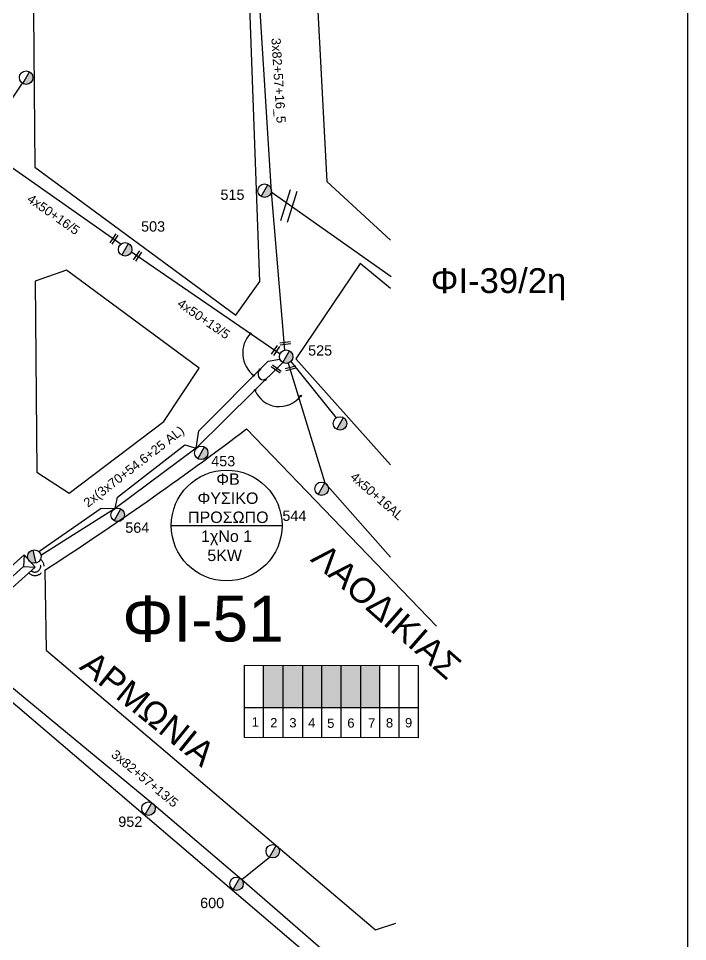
# Model space of a CAD drawing. Header units: millimetres. Extents: x 1421 to 7547, y 822 to 1873.
# Drawn here: x 7430.2 to 7547, y 1389.8 to 1551 of the extents above; entities that cross this region are included whole.
import ezdxf
from ezdxf.enums import TextEntityAlignment as Align

# ---------------------------------------------------------------- set-up
doc = ezdxf.new("R2010")
doc.units = ezdxf.units.MM
doc.linetypes.add('DASHED', pattern=[19.05, 12.7, -6.35])
doc.layers.get('0').update_dxf_attribs({"lineweight": 30})
for name, color, linetype, lineweight in [('2x16', 7, 'Continuous', 30), ('3x82+57+13_5', 7, 'Continuous', 30), ('3x82+57+16_5', 7, 'Continuous', 30), ('4x50+13_5', 7, 'Continuous', 30), ('4x50+16_5', 7, 'Continuous', 30), ('Pillar OTE', 7, 'Continuous', 30), ('PINAKIDA', 7, 'DASHED', 30), ('TEXT_ΚΑΛΩΔΙΩΝ', 7, 'Continuous', 30), ('Άγνωστα', 7, 'Continuous', 30), ('Άγνωστο εναέριο καλώδιο', 7, 'Continuous', 30), ('Γυμνά εναέρια ΧΤ και ΦΟΠ (3Φ)   4x50+16AL', 7, 'Continuous', 30), ('Εναέρια παροχή ΧΤ 4x16', 7, 'SYN_LINE', 30), ('Καλώδια ΧΤ   3x150+50CU', 7, 'DASHED', 30), ('Μηχανική τομή', 7, 'Continuous', 30), ('Στύλος ΦΜ', 7, 'Continuous', 30), ('Στύλος ΦΜ @ 1', 7, 'Continuous', 30), ('Συνδέσεις', 7, 'Continuous', 30), ('Συνεστραμμένα ΧΤ   3x70+54.6+25 AL', 7, 'SYN_LINE', 30), ('Τομή', 7, 'Continuous', 30), ('Υποσταθμός εναέριος 2 στύλων', 7, 'Continuous', 30), ('Υποσταθμός πόλεως', 7, 'Continuous', 30), ('Υπόβαθρο ΔΕΗ', 7, 'Continuous', 30)]:
    doc.layers.add(name, color=color, linetype=linetype, lineweight=lineweight)
doc.styles.add('arial', font='arial.ttf')
doc.styles.get("Standard").update_dxf_attribs({"font": 'arial.ttf'})
doc.linetypes.add('SYN_LINE', pattern='A,0.5,-0.0001,["/\\/\\/\\/",Standard,S=0.1,R=0,X=0,Y=-0.05],-0.25', length=0.7501)

# ---------------------------------------------------------------- blocks, each defined once
blk = doc.blocks.new('ΥΠΑΡΧΩΝ ΤΣΙΜΕΝΤΕΝΙΟΣ ΣΤΥΛΟΣ')
at = {"layer": 'Στύλος ΦΜ'}
blk.add_hatch(color=7, dxfattribs=at).paths.add_polyline_path([(-1.29, -2.28, 0.574793), (2.62, 0, 0.268822), (1.3, 2.27)])
at = {"layer": 'Στύλος ΦΜ', "color": 7}
blk.add_line((-1.29, -2.28), (1.3, 2.27), dxfattribs=at)
blk.add_circle((0, 0), 2.62, dxfattribs=at)
at = {"layer": 'Στύλος ΦΜ', "flags": 4}
for tag, p in [('ΑΡΙΘΜΟΣ', (-4.68, 8.05)), ('ΤΥΠΟΣ', (-4.91, 3.03))]:
    blk.add_attdef(tag, p, '', height=4, dxfattribs=at)
blk = doc.blocks.new('ΥΠΟΣΤΑΘΜΟΣ ΕΝΑΕΡΙΟΣ ΕΠΙ 2 ΣΤΥΛΩΝ')
at = {"layer": 'Υποσταθμός εναέριος 2 στύλων', "linetype": 'Continuous', "lineweight": -3}
for points in [[(-11.97, -2.11, 0.574793), (-8.45, -0.07, 0.268822), (-9.64, 1.98)], [(9.68, -2.15, 0.574793), (13.19, -0.1, 0.268822), (12.01, 1.95)]]:
    blk.add_hatch(color=256, dxfattribs=at).paths.add_polyline_path(points)
for p, q in [((-11.97, -2.11), (-9.64, 1.98)), ((9.68, -2.15), (12.01, 1.95))]:
    blk.add_line(p, q, dxfattribs=at)
for centre in [(-10.81, -0.07), (10.84, -0.1)]:
    blk.add_circle(centre, 2.36, dxfattribs=at)
at = {"layer": 'Υποσταθμός πόλεως', "linetype": 'Continuous', "lineweight": -3, "ltscale": 40}
blk.add_lwpolyline([(-8.57, 2.82), (8.57, 2.82), (8.57, -2.82), (-8.57, -2.82)], close=True, dxfattribs=at)
for points in [[(-5.75, 0), (-8.57, 2.82)], [(-8.57, -2.82), (-5.75, 0)], [(-5.75, 0), (5.75, 0)], [(5.75, 0), (8.57, 2.82)], [(8.57, -2.82), (5.75, 0)]]:
    blk.add_lwpolyline(points, dxfattribs=at)
at = {"layer": 'Υποσταθμός εναέριος 2 στύλων', "ltscale": 40, "flags": 1}
for tag, p in [('ΜΕΤΑΣΧΗΜΑΤΙΣΜΟΣ', (14.09, 2.51)), ('ΙΣΧΥΣ', (14.07, -0.28)), ('ΑΡΙΘΜΟΣ', (14.19, -3))]:
    blk.add_attdef(tag, p, '', height=1.8, dxfattribs=at)
blk = doc.blocks.new('ΜΗΧΑΝΙΚΗ ΤΟΜΗ')
at = {"layer": 'Μηχανική τομή', "lineweight": -3, "ltscale": 40}
for p, q in [((-3.78, 1.15), (3.8, 1.15)), ((3.8, -0.4), (-3.78, -0.4))]:
    blk.add_line(p, q, dxfattribs=at)
blk = doc.blocks.new('ΤΟΜΗ')
at = {"layer": 'Τομή', "lineweight": -3, "ltscale": 40}
for p, q in [((-11.37, 1.1), (11.37, 1.1)), ((11.37, -3.57), (-11.37, -3.57))]:
    blk.add_line(p, q, dxfattribs=at)
blk = doc.blocks.new('_ΣΥΝΔΕΣΗ')
at = {"layer": 'Συνδέσεις', "linetype": 'SYN_LINE', "ltscale": 40}
blk.add_hatch(color=256, dxfattribs=at).paths.add_polyline_path([(0.5, -0.01, 1), (-0.5, -0.01, 1)])
at = {"layer": 'Συνδέσεις'}
blk.add_circle((0, -0.01), 0.5, dxfattribs=at)

msp = doc.modelspace()

# ---------------------------------------------------------------- hatches: boundary and pattern name
at = {"layer": 'Γυμνά εναέρια ΧΤ και ΦΟΠ (3Φ)   4x50+16AL', "lineweight": -2, "ltscale": 0.2}
h = msp.add_hatch(color=30, dxfattribs=at)
h.dxf.hatch_style = 1
h.paths.add_polyline_path([(7476.42, 1438.01), (7472.98, 1438.01), (7472.98, 1430.65), (7476.42, 1430.64)])
h = msp.add_hatch(color=27, dxfattribs=at)
h.dxf.hatch_style = 1
h.paths.add_polyline_path([(7479.86, 1438.01), (7476.42, 1438.01), (7476.42, 1430.64), (7479.86, 1430.64)])
h = msp.add_hatch(color=1, dxfattribs=at)
h.dxf.hatch_style = 1
h.paths.add_polyline_path([(7483.16, 1438.01), (7479.86, 1438.01), (7479.86, 1430.64), (7483.16, 1430.64)])
h = msp.add_hatch(color=6, dxfattribs=at)
h.dxf.hatch_style = 1
h.paths.add_polyline_path([(7486.55, 1438), (7483.16, 1438.01), (7483.16, 1430.64), (7486.55, 1430.63)])
h = msp.add_hatch(color=133, dxfattribs=at)
h.dxf.hatch_style = 1
h.paths.add_polyline_path([(7489.94, 1438), (7486.55, 1438), (7486.55, 1430.63), (7489.94, 1430.63)])
h = msp.add_hatch(color=5, dxfattribs=at)
h.dxf.hatch_style = 1
h.paths.add_polyline_path([(7493.28, 1438), (7489.94, 1438), (7489.94, 1430.63), (7493.28, 1430.63)])

# ---------------------------------------------------------------- linework, layer by layer
at = {"lineweight": -3, "ltscale": 0.2}
msp.add_line((7456.87, 1462.42), (7476.2, 1462.42), dxfattribs=at)
msp.add_circle((7466.54, 1462.42), 9.67, dxfattribs=at)
at = {"layer": '2x16', "color": 27, "lineweight": -3, "ltscale": 0.2}
msp.add_lwpolyline([(7477.76, 1491.09), (7485.65, 1481.2)], dxfattribs=at)
at = {"layer": '3x82+57+13_5', "color": 133, "linetype": 'Continuous', "lineweight": -3, "ltscale": 0.2}
msp.add_lwpolyline([(7417.56, 1443.6), (7453.48, 1414.01), (7469.18, 1400.59), (7483.85, 1387.85), (7495.14, 1371.15)], dxfattribs=at)
at = {"layer": '3x82+57+16_5', "color": 5, "linetype": 'Continuous', "lineweight": -3, "ltscale": 0.2}
msp.add_lwpolyline([(7471.59, 1564.42), (7474.32, 1520.7), (7476.61, 1493.04)], dxfattribs=at)
at = {"layer": '4x50+13_5', "color": 5, "lineweight": -3, "ltscale": 0.2}
msp.add_lwpolyline([(7449.92, 1510.2), (7475.86, 1492.41)], dxfattribs=at)
at = {"layer": '4x50+16_5', "color": 5, "lineweight": -3, "ltscale": 0.2}
msp.add_lwpolyline([(7423.82, 1528.61), (7448.12, 1511.58)], dxfattribs=at)
at = {"layer": 'Pillar OTE', "ltscale": 40}
for points in [[(7469.66, 1425.37), (7469.66, 1438.01), (7499.99, 1438), (7499.99, 1425.34), (7469.66, 1425.37)], [(7472.98, 1425.36), (7472.98, 1438.01)], [(7476.42, 1425.36), (7476.42, 1438.01)], [(7479.86, 1425.36), (7479.86, 1438.01)], [(7483.16, 1425.35), (7483.16, 1438.01)], [(7486.55, 1425.35), (7486.55, 1438)], [(7489.94, 1425.35), (7489.94, 1438)], [(7493.28, 1425.34), (7493.28, 1438)], [(7496.67, 1425.34), (7496.67, 1438)], [(7469.66, 1430.65), (7499.99, 1430.62)]]:
    msp.add_lwpolyline(points, dxfattribs=at)
at = {"layer": 'PINAKIDA', "linetype": 'Continuous', "lineweight": -3, "ltscale": 0.2}
msp.add_lwpolyline([(5474.15, 1851.64), (7546.99, 1855.83), (7546.99, 826.44), (5474.15, 822.25)], close=True, dxfattribs=at)
at = {"layer": 'Άγνωστα', "color": 7, "linetype": 'SYN_LINE', "lineweight": -3, "ltscale": 10}
msp.add_lwpolyline([(7469.18, 1400.59), (7474.01, 1404.5)], dxfattribs=at)
at = {"layer": 'Άγνωστο εναέριο καλώδιο', "color": 2, "lineweight": -3, "ltscale": 0.2}
msp.add_lwpolyline([(7474.32, 1520.7), (7495.24, 1505.94)], dxfattribs=at)
at = {"layer": 'Γυμνά εναέρια ΧΤ και ΦΟΠ (3Φ)   4x50+16AL', "color": 27, "lineweight": -3, "ltscale": 0.2}
for points in [[(7477.29, 1490.79), (7483.69, 1469.86)], [(7483.69, 1469.86), (7495.14, 1456.89)]]:
    msp.add_lwpolyline(points, dxfattribs=at)
at = {"layer": 'Εναέρια παροχή ΧΤ 4x16', "color": 6, "linetype": 'Continuous', "lineweight": -2, "ltscale": 8}
msp.add_lwpolyline([(7423.88, 1529.2), (7430.89, 1539.67)], dxfattribs=at)
at = {"layer": 'Καλώδια ΧΤ   3x150+50CU', "color": 5, "lineweight": -3, "ltscale": 0.2}
msp.add_arc((7433.09, 1455.27), 1.58, 224.1296, 52.9503, dxfattribs=at)
at = {"layer": 'Καλώδια ΧΤ   3x150+50CU', "color": 27, "lineweight": -3, "ltscale": 0.2}
msp.add_arc((7433.04, 1455.33), 1.04, 229.5036, 48.5698, dxfattribs=at)
at = {"layer": 'Συνεστραμμένα ΧΤ   3x70+54.6+25 AL', "color": 5, "linetype": 'SYN_LINE', "lineweight": -3, "ltscale": 15}
msp.add_lwpolyline([(7433.75, 1457.87), (7444.65, 1465.46), (7447.08, 1465.38), (7447.5, 1467.38), (7459.25, 1476.5), (7461.23, 1475.92), (7461.66, 1478.95), (7473.81, 1491.15), (7475.83, 1491.46)], dxfattribs=at)
at = {"layer": 'Συνεστραμμένα ΧΤ   3x70+54.6+25 AL', "color": 27, "linetype": 'SYN_LINE', "lineweight": -3, "ltscale": 20}
msp.add_lwpolyline([(7476.34, 1490.88), (7461.23, 1475.92), (7447.08, 1465.38), (7434.12, 1457.17)], dxfattribs=at)
at = {"layer": 'Υπόβαθρο ΔΕΗ', "lineweight": -3, "ltscale": 0.2}
for points in [[(7432.84, 1552), (7433.08, 1524.98), (7468.13, 1499.14), (7472.32, 1505.05), (7470.52, 1554.68), (7432.84, 1552)], [(7497.27, 1555.13), (7482.34, 1554.54), (7484.05, 1522.52), (7495.14, 1512.27)], [(7495.14, 1503.83), (7489.85, 1508.19), (7478.62, 1491.53), (7495.14, 1473.04)], [(7461.72, 1489.93), (7438.61, 1507.01), (7433.14, 1505.07), (7433.38, 1471.76), (7439.07, 1468.05), (7455.55, 1480.59), (7461.72, 1489.93)], [(7503.15, 1444.83), (7470.01, 1479.3)], [(7434.82, 1454.63), (7435.02, 1440.67), (7492.54, 1391.83), (7496.08, 1392.96)], [(7377.8, 1419.27), (7459.26, 1354.54), (7493.16, 1371.63), (7492.93, 1377.03), (7422.42, 1437.23), (7404.02, 1434.41), (7377.8, 1419.27)]]:
    msp.add_lwpolyline(points, dxfattribs=at)
at = {"layer": 'Υπόβαθρο ΔΕΗ', "lineweight": -3}
for centre, radius, start, end in [((7474.28, 1492.55), 4.94, 136.4765, 232.7597), ((7473.05, 1488.9), 1.05, 132.8136, 283.9622), ((7475.75, 1487.86), 4.66, 202.935, 322.8701)]:
    msp.add_arc(centre, radius, start, end, dxfattribs=at)
at = {"layer": 'Υπόβαθρο ΔΕΗ', "lineweight": -3, "ltscale": 0.2}
msp.add_arc((7110.77, 1954.22), 595.49, 302.96871, 307.10476, dxfattribs=at)

# ---------------------------------------------------------------- block references
at = {"layer": 'Μηχανική τομή', "lineweight": -3, "xscale": 0.2499999999999187, "yscale": 0.2499999999999187, "zscale": 0.2499999999999187}
for p, rotation in [((7446.95, 1512.39), 55.87318782321162), ((7451.07, 1509.42), 55.87318782321163), ((7476.78, 1494.14), 6.613551103817129), ((7475.14, 1492.94), 55.87318782321162), ((7475.14, 1489.69), 324.6237280729549), ((7477.75, 1489.78), 14.01079493182679)]:
    msp.add_blockref('ΜΗΧΑΝΙΚΗ ΤΟΜΗ', p, dxfattribs=dict(at, rotation=rotation))
at = {"layer": 'Στύλος ΦΜ @ 1', "lineweight": -3, "ltscale": 40, "xscale": 0.4499999999998181, "yscale": 0.4499999999998181, "zscale": 0.4499999999998181}
for p in [(7431.55, 1540.65), (7486.34, 1480.25), (7474.59, 1405.53)]:
    msp.add_blockref('ΥΠΑΡΧΩΝ ΤΣΙΜΕΝΤΕΝΙΟΣ ΣΤΥΛΟΣ', p, dxfattribs=at)
at = {"layer": 'Στύλος ΦΜ @ 1', "lineweight": -3, "ltscale": 40}
ref = msp.add_blockref('ΥΠΑΡΧΩΝ ΤΣΙΜΕΝΤΕΝΙΟΣ ΣΤΥΛΟΣ', (7473.16, 1520.89), dxfattribs=dict(at, xscale=0.4499999999998181, yscale=0.4499999999998181, zscale=0.4499999999998181))
ref.add_attrib('ΤΥΠΟΣ', '515', (7465.46, 1519.3), dxfattribs={"layer": 'Στύλος ΦΜ', "height": 1.8, "flags": 4})
ref = msp.add_blockref('ΥΠΑΡΧΩΝ ΤΣΙΜΕΝΤΕΝΙΟΣ ΣΤΥΛΟΣ', (7448.83, 1510.65), dxfattribs=dict(at, xscale=0.4499999999998181, yscale=0.4499999999998181, zscale=0.4499999999998181))
ref.add_attrib('ΤΥΠΟΣ', '503', (7451.6, 1513.76), dxfattribs={"layer": 'Στύλος ΦΜ', "height": 1.8, "flags": 4})
ref = msp.add_blockref('ΥΠΑΡΧΩΝ ΤΣΙΜΕΝΤΕΝΙΟΣ ΣΤΥΛΟΣ', (7476.92, 1491.91), dxfattribs=dict(at, xscale=0.4499999999998181, yscale=0.4499999999998181, zscale=0.4499999999998181))
ref.add_attrib('ΤΥΠΟΣ', '525', (7480.76, 1492.1), dxfattribs={"layer": 'Στύλος ΦΜ', "height": 1.8, "flags": 4})
ref = msp.add_blockref('ΥΠΑΡΧΩΝ ΤΣΙΜΕΝΤΕΝΙΟΣ ΣΤΥΛΟΣ', (7462.1, 1475.12), dxfattribs=dict(at, xscale=0.4499999999998181, yscale=0.4499999999998181, zscale=0.4499999999998181))
ref.add_attrib('ΤΥΠΟΣ', '453', (7463.84, 1472.77), dxfattribs={"layer": 'Στύλος ΦΜ', "height": 1.8, "flags": 4})
ref = msp.add_blockref('ΥΠΑΡΧΩΝ ΤΣΙΜΕΝΤΕΝΙΟΣ ΣΤΥΛΟΣ', (7483.11, 1468.84), dxfattribs=dict(at, xscale=0.4499999999998181, yscale=0.4499999999998181, zscale=0.4499999999998181))
ref.add_attrib('ΤΥΠΟΣ', '544', (7476.27, 1463.23), dxfattribs={"layer": 'Στύλος ΦΜ', "height": 1.8, "flags": 4})
ref = msp.add_blockref('ΥΠΑΡΧΩΝ ΤΣΙΜΕΝΤΕΝΙΟΣ ΣΤΥΛΟΣ', (7447.51, 1464.29), dxfattribs=dict(at, xscale=0.4499999999998181, yscale=0.4499999999998181, zscale=0.4499999999998181))
ref.add_attrib('ΤΥΠΟΣ', '564', (7448.84, 1461.15), dxfattribs={"layer": 'Στύλος ΦΜ', "height": 1.8, "flags": 4})
ref = msp.add_blockref('ΥΠΑΡΧΩΝ ΤΣΙΜΕΝΤΕΝΙΟΣ ΣΤΥΛΟΣ', (7452.9, 1412.98), dxfattribs=dict(at, xscale=0.4499999999998181, yscale=0.4499999999998181, zscale=0.4499999999998181))
ref.add_attrib('ΤΥΠΟΣ', '952', (7447.62, 1409.79), dxfattribs={"layer": 'Στύλος ΦΜ', "height": 1.8, "flags": 4})
ref = msp.add_blockref('ΥΠΑΡΧΩΝ ΤΣΙΜΕΝΤΕΝΙΟΣ ΣΤΥΛΟΣ', (7468.27, 1399.85), dxfattribs=dict(at, xscale=0.4499999999998181, yscale=0.4499999999998181, zscale=0.4499999999998181))
ref.add_attrib('ΤΥΠΟΣ', '600', (7461.91, 1395.6), dxfattribs={"layer": 'Στύλος ΦΜ', "height": 1.8, "flags": 4})
at = {"layer": 'Συνδέσεις', "lineweight": -3, "xscale": 0.25, "yscale": 0.25, "zscale": 0.25}
for p in [(7470.69, 1495.96), (7472.34, 1489.68), (7471.28, 1488.62), (7473.31, 1487.88), (7471.46, 1486.05), (7479.47, 1485.05)]:
    msp.add_blockref('_ΣΥΝΔΕΣΗ', p, dxfattribs=at)
at = {"layer": 'Τομή', "lineweight": -3, "xscale": 0.2499999999998872, "yscale": 0.2499999999998872, "zscale": 0.2499999999998872, "rotation": 252.741544500021}
msp.add_blockref('ΤΟΜΗ', (7477.68, 1518.15), dxfattribs=at)
at = {"layer": 'Υποσταθμός εναέριος 2 στύλων', "lineweight": -3, "xscale": 0.4999999999999997, "yscale": 0.4999999999999997, "zscale": 0.4999999999999997, "rotation": 221.758962702348}
msp.add_blockref('ΥΠΟΣΤΑΘΜΟΣ ΕΝΑΕΡΙΟΣ ΕΠΙ 2 ΣΤΥΛΩΝ', (7428.95, 1453.37), dxfattribs=at)

# ---------------------------------------------------------------- texts
at = {"lineweight": -3, "ltscale": 40, "insert": (7502.17, 1507.36), "char_height": 4, "width": 51.2353, "attachment_point": 1, "style": 'arial'}
msp.add_mtext('{\\H1.083x;ΦΙ-39/2η}', dxfattribs=at)
at = {"lineweight": -3, "ltscale": 40, "char_height": 4, "width": 37.6004, "attachment_point": 1, "style": 'arial'}
for s, insert, rotation in [('{\\H1.083x;ΛΑΟΔΙΚΙΑΣ}', (7483.84, 1459.61), 318.7475), ('{\\H1.083x;ΑΡΜΩΝΙΑ}', (7443.38, 1440.87), 321.0217)]:
    msp.add_mtext(s, dxfattribs=dict(at, insert=insert, rotation=rotation))
at = {"ltscale": 30, "char_height": 1.63, "width": 11.2573, "attachment_point": 1}
for s, insert in [('1', (7470.9, 1428.93)), ('2', (7474.14, 1428.79)), ('3', (7477.47, 1428.79)), ('4', (7480.77, 1428.79)), ('5', (7484.08, 1428.71)), ('6', (7487.6, 1428.74)), ('7', (7491.23, 1428.74)), ('8', (7494.34, 1428.77)), ('9', (7497.67, 1428.79))]:
    msp.add_mtext(s, dxfattribs=dict(at, insert=insert))
at = {"layer": 'TEXT_ΚΑΛΩΔΙΩΝ', "lineweight": -3, "ltscale": 0.2}
for s, rotation, p in [('3x82+57+16_5', 273.5731, (7475.61, 1540.14)), ('4x50+16/5', 324.9748, (7436.32, 1516.75)), ('4x50+13/5', 325.546, (7462.55, 1498.51)), ('2x(3x70+54.6+25 AL)', 37.8111, (7450.32, 1472.73)), ('4x50+16AL', 318.9607, (7492.8, 1467.56)), ('3x82+57+13/5', 320.5176, (7452.27, 1418.24))]:
    msp.add_text(s, height=1.6, rotation=rotation, dxfattribs=at).set_placement(p, align=Align.MIDDLE_CENTER)
at = {"layer": 'Υπόβαθρο ΔΕΗ', "lineweight": -3, "attachment_point": 1}
for s, width, heights, insert, char_height in [('{\\W8.64836; }ΦΒ \\P{\\W4.42067; }ΦΥΣΙΚΟ \\P{\\W2.28183; }ΠΡΟΣΩΠΟ', 17.2548, [9.11], (7458.02, 1471.53), 2), ('{\\W5.8935; }1χΝο 1\\P{\\W7.30913; }5KW', 17.2548, [0], (7457.49, 1461.55), 2), ('ΦΙ-51', 30.8332, [0], (7448.32, 1450.16), 8)]:
    msp.add_mtext_dynamic_manual_height_columns(s, width=width, gutter_width=12.5, heights=heights, dxfattribs=dict(at, insert=insert, char_height=char_height))

doc.saveas('drawing.dxf')
